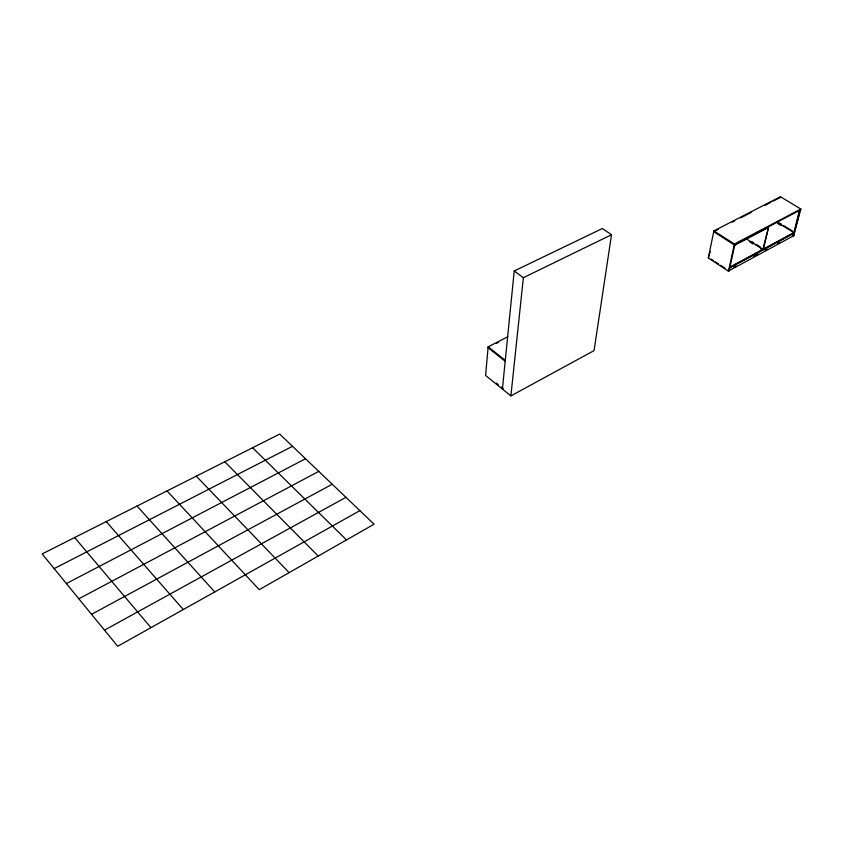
<?xml version="1.0" encoding="UTF-8"?>
<svg xmlns="http://www.w3.org/2000/svg" width="843" height="843" viewBox="0 0 843 843"><rect width="100%" height="100%" fill="white"/><g stroke="black" fill="none" stroke-linecap="round" stroke-linejoin="round"><path stroke-width="1.26" d="M507.802 336.747L488.15 346.831L485.589 375.451L510.89 395.904L594.062 350.614L611.512 234.744L602.345 228.527L514.219 270.972L502.407 389.044L503.229 388.602L501.248 387M510.89 395.904L523.366 277.695L611.512 234.744M734.875 244.512L729.121 270.888L728.468 271.235L708.32 258L713.884 230.898L780.449 196.714L800.85 209.022L793.548 236.019L799.996 210.149M710.249 251.393L708.32 258M728.468 271.235L734.401 244.048L800.85 209.022M728.91 270.751L729.574 267.716L794.095 232.921L793.347 235.903L728.91 270.751L728.183 270.266M768.047 227.009L767.857 227.81L734.696 245.313M763.452 249.001L768.279 228.39L762.652 250.118L760.491 248.748M780.27 197.494L780.449 196.714M799.385 210.476L793.885 232.594L776.656 221.972M359.887 510.647L117.672 646.286L42.15 553.925L279.697 434.071L374.071 524.198L259.254 589.678L167.04 490.911M104.479 630.153L345.946 497.338M729.964 267.052L794.485 232.278M729.796 267.842L794.296 233.037M91.539 614.326L332.237 484.251M733.937 267.157L736.234 265.914M753.494 256.588L758.099 254.101M765.001 250.371L767.309 249.128M777.668 243.532L779.965 242.289M78.842 598.793L318.77 471.385M800.65 209.802L734.221 244.86L713.715 231.699L718.384 229.307M66.386 583.556L305.524 458.74M488.908 347.253L488.076 347.685L505.189 361.226M496.274 343.47L498.613 342.269M732.398 222.099L734.727 220.898M740.565 217.905L751.081 212.499M765.086 205.302L770.923 202.299M773.263 201.098L779.101 198.094M779.606 197.842L780.207 197.525M54.152 568.604L292.51 446.295M779.406 222.984L781.566 224.312M783.716 225.639L792.336 230.95M777.562 223.406L780.818 225.418M792.62 235.45L793.347 235.903M751.577 241.467L753.737 242.837M755.897 244.207L760.217 246.946M746.635 239.064L762.831 249.338M749.69 241.888L752.936 243.943M713.884 230.898L734.401 244.048M711.081 259.054L713.21 260.445M715.328 261.836L718.51 263.922M720.628 265.313L724.875 268.095M514.219 270.972L523.366 277.695M488.15 346.831L505.273 360.372M496.306 383.007L498.276 384.608M252.584 447.749L346.494 539.92M224.786 461.774L318.19 556.064M196.271 476.158L289.117 572.65M137.03 506.053L214.754 591.923M106.239 521.585L183.3 609.542M74.627 537.539L150.95 627.656"/></g></svg>
